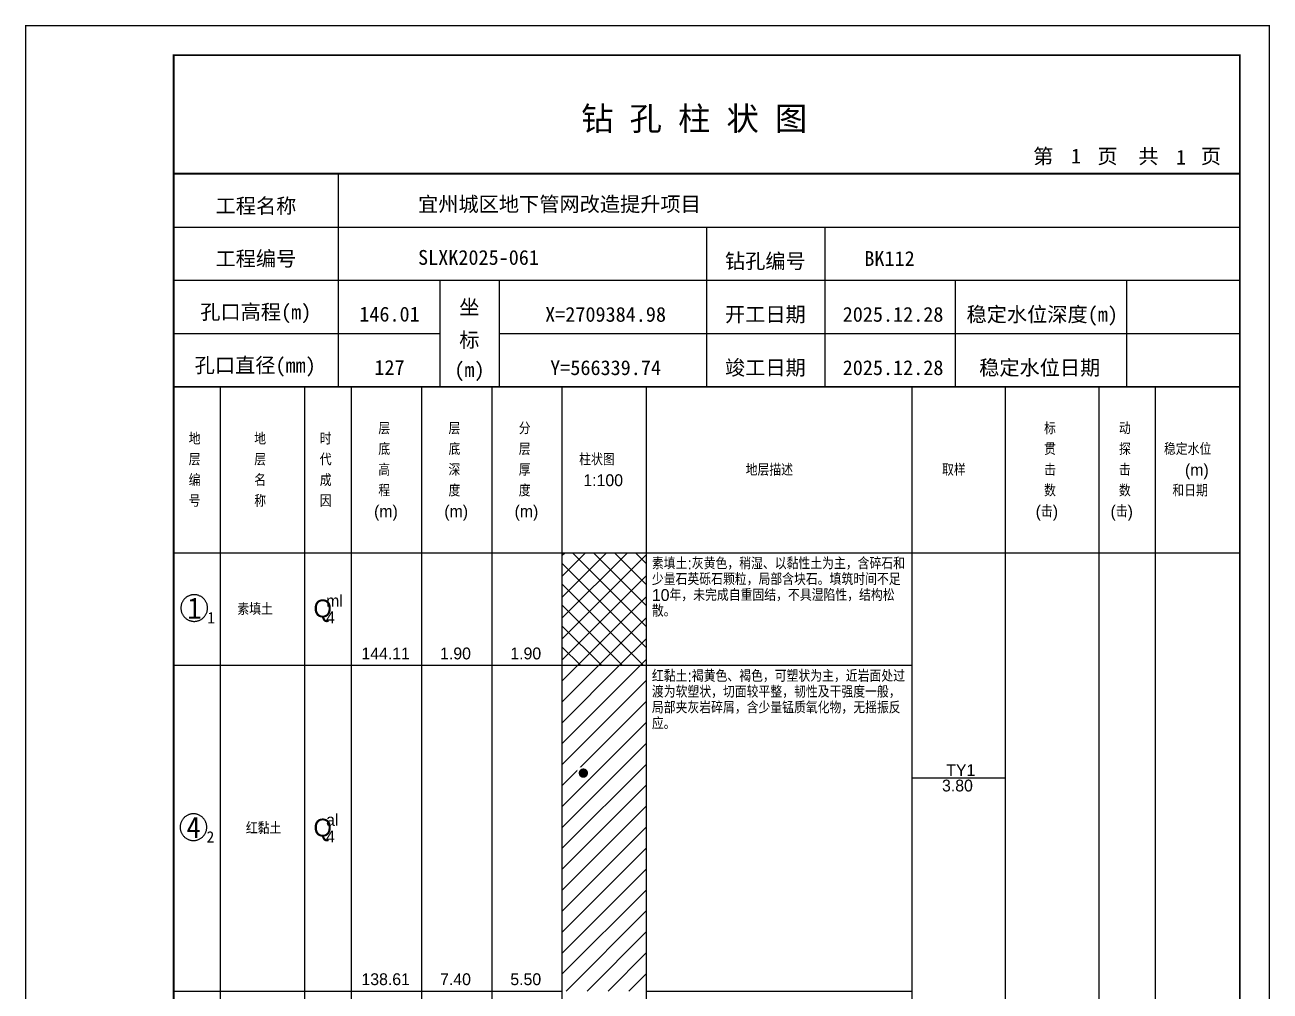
# Model space of a CAD drawing. Header units: millimetres. Extents: x 12489 to 89920, y 4630 to 4927.
# Drawn here: x 36909.3 to 37119.6, y 4763.7 to 4926.8 of the extents above; entities that cross this region are included whole.
import ezdxf
from ezdxf.enums import TextEntityAlignment as Align

# ---------------------------------------------------------------- set-up
doc = ezdxf.new("R2010")
doc.units = ezdxf.units.MM
doc.layers.add('GICAD_QUYANG', color=7, linetype='Continuous')
doc.layers.add('ZZT_TC', color=7, linetype='Continuous')
doc.styles.add('成果图图块', font='', dxfattribs={"height": 2.5})
doc.styles.add('成果图模板', font='')
doc.styles.add('成果图模板标题', font='simhei.ttf')
doc.styles.add('成果图表体', font='Comfont.shx', dxfattribs={"height": 2, "bigfont": 'Hztxt12a.shx'})
doc.styles.get('成果图图块').set_extended_font_data('FangSong_GB2312')
doc.styles.get('成果图模板').set_extended_font_data('FangSong_GB2312')

# ---------------------------------------------------------------- blocks, each defined once
blk = doc.blocks.new('DCBH-1-1-1185', base_point=(0.3, -0.11))
at = {"layer": 'ZZT_TC', "color": 7}
blk.add_polyline3d([(-0.19, 2.31, 0), (-0.3, 2.31, 0), (-0.41, 2.3, 0), (-0.52, 2.29, 0), (-0.63, 2.27, 0), (-0.73, 2.24, 0), (-0.84, 2.21, 0), (-0.95, 2.18, 0), (-1.05, 2.14, 0), (-1.15, 2.09, 0), (-1.25, 2.04, 0), (-1.35, 1.99, 0), (-1.44, 1.93, 0), (-1.53, 1.87, 0), (-1.62, 1.8, 0), (-1.7, 1.73, 0), (-1.78, 1.65, 0), (-1.86, 1.57, 0), (-1.93, 1.49, 0), (-2, 1.4, 0), (-2.06, 1.31, 0), (-2.12, 1.22, 0), (-2.17, 1.12, 0), (-2.22, 1.02, 0), (-2.27, 0.92, 0), (-2.31, 0.82, 0), (-2.34, 0.71, 0), (-2.37, 0.61, 0), (-2.4, 0.5, 0), (-2.41, 0.39, 0), (-2.43, 0.28, 0), (-2.44, 0.17, 0), (-2.44, 0.06, 0), (-2.44, -0.05, 0), (-2.43, -0.16, 0), (-2.41, -0.27, 0), (-2.4, -0.38, 0), (-2.37, -0.49, 0), (-2.34, -0.6, 0), (-2.31, -0.7, 0), (-2.27, -0.8, 0), (-2.22, -0.9, 0), (-2.17, -1, 0), (-2.12, -1.1, 0), (-2.06, -1.19, 0), (-2, -1.28, 0), (-1.93, -1.37, 0), (-1.86, -1.45, 0), (-1.78, -1.53, 0), (-1.7, -1.61, 0), (-1.62, -1.68, 0), (-1.53, -1.75, 0), (-1.44, -1.81, 0), (-1.35, -1.87, 0), (-1.25, -1.93, 0), (-1.15, -1.98, 0), (-1.05, -2.02, 0), (-0.95, -2.06, 0), (-0.84, -2.1, 0), (-0.73, -2.13, 0), (-0.63, -2.15, 0), (-0.52, -2.17, 0), (-0.41, -2.18, 0), (-0.3, -2.19, 0), (-0.19, -2.19, 0), (-0.08, -2.19, 0), (0.03, -2.18, 0), (0.14, -2.17, 0), (0.25, -2.15, 0), (0.36, -2.13, 0), (0.47, -2.1, 0), (0.57, -2.06, 0), (0.67, -2.02, 0), (0.77, -1.98, 0), (0.87, -1.93, 0), (0.97, -1.87, 0), (1.06, -1.81, 0), (1.15, -1.75, 0), (1.24, -1.68, 0), (1.32, -1.61, 0), (1.4, -1.53, 0), (1.48, -1.45, 0), (1.55, -1.37, 0), (1.62, -1.28, 0), (1.68, -1.19, 0), (1.74, -1.1, 0), (1.8, -1, 0), (1.85, -0.9, 0), (1.89, -0.8, 0), (1.93, -0.7, 0), (1.97, -0.6, 0), (2, -0.49, 0), (2.02, -0.38, 0), (2.04, -0.27, 0), (2.05, -0.16, 0), (2.06, -0.05, 0), (2.06, 0.06, 0), (2.06, 0.17, 0), (2.05, 0.28, 0), (2.04, 0.39, 0), (2.02, 0.5, 0), (2, 0.61, 0), (1.97, 0.71, 0), (1.93, 0.82, 0), (1.89, 0.92, 0), (1.85, 1.02, 0), (1.8, 1.12, 0), (1.74, 1.22, 0), (1.68, 1.31, 0), (1.62, 1.4, 0), (1.55, 1.49, 0), (1.48, 1.57, 0), (1.4, 1.65, 0), (1.32, 1.73, 0), (1.24, 1.8, 0), (1.15, 1.87, 0), (1.06, 1.93, 0), (0.97, 1.99, 0), (0.87, 2.04, 0), (0.77, 2.09, 0), (0.67, 2.14, 0), (0.57, 2.18, 0), (0.47, 2.21, 0), (0.36, 2.24, 0), (0.25, 2.27, 0), (0.14, 2.29, 0), (0.03, 2.3, 0), (-0.08, 2.31, 0), (-0.19, 2.31, 0)], dxfattribs=at)
at = {"style": '成果图图块'}
blk.add_text('1', height=3.57, dxfattribs=at).set_placement((-0.16, -1.74), align=Align.CENTER)
blk.add_text('1', height=1.91, dxfattribs=at).set_placement((2.03, -2.53))
blk = doc.blocks.new('DCBH-1-1-1186', base_point=(0.43, -0.11))
at = {"layer": 'ZZT_TC', "color": 7}
blk.add_polyline3d([(-0.19, 2.31, 0), (-0.3, 2.31, 0), (-0.41, 2.3, 0), (-0.52, 2.29, 0), (-0.63, 2.27, 0), (-0.73, 2.24, 0), (-0.84, 2.21, 0), (-0.95, 2.18, 0), (-1.05, 2.14, 0), (-1.15, 2.09, 0), (-1.25, 2.04, 0), (-1.35, 1.99, 0), (-1.44, 1.93, 0), (-1.53, 1.87, 0), (-1.62, 1.8, 0), (-1.7, 1.73, 0), (-1.78, 1.65, 0), (-1.86, 1.57, 0), (-1.93, 1.49, 0), (-2, 1.4, 0), (-2.06, 1.31, 0), (-2.12, 1.22, 0), (-2.17, 1.12, 0), (-2.22, 1.02, 0), (-2.27, 0.92, 0), (-2.31, 0.82, 0), (-2.34, 0.71, 0), (-2.37, 0.61, 0), (-2.4, 0.5, 0), (-2.41, 0.39, 0), (-2.43, 0.28, 0), (-2.44, 0.17, 0), (-2.44, 0.06, 0), (-2.44, -0.05, 0), (-2.43, -0.16, 0), (-2.41, -0.27, 0), (-2.4, -0.38, 0), (-2.37, -0.49, 0), (-2.34, -0.6, 0), (-2.31, -0.7, 0), (-2.27, -0.8, 0), (-2.22, -0.9, 0), (-2.17, -1, 0), (-2.12, -1.1, 0), (-2.06, -1.19, 0), (-2, -1.28, 0), (-1.93, -1.37, 0), (-1.86, -1.45, 0), (-1.78, -1.53, 0), (-1.7, -1.61, 0), (-1.62, -1.68, 0), (-1.53, -1.75, 0), (-1.44, -1.81, 0), (-1.35, -1.87, 0), (-1.25, -1.93, 0), (-1.15, -1.98, 0), (-1.05, -2.02, 0), (-0.95, -2.06, 0), (-0.84, -2.1, 0), (-0.73, -2.13, 0), (-0.63, -2.15, 0), (-0.52, -2.17, 0), (-0.41, -2.18, 0), (-0.3, -2.19, 0), (-0.19, -2.19, 0), (-0.08, -2.19, 0), (0.03, -2.18, 0), (0.14, -2.17, 0), (0.25, -2.15, 0), (0.36, -2.13, 0), (0.47, -2.1, 0), (0.57, -2.06, 0), (0.67, -2.02, 0), (0.77, -1.98, 0), (0.87, -1.93, 0), (0.97, -1.87, 0), (1.06, -1.81, 0), (1.15, -1.75, 0), (1.24, -1.68, 0), (1.32, -1.61, 0), (1.4, -1.53, 0), (1.48, -1.45, 0), (1.55, -1.37, 0), (1.62, -1.28, 0), (1.68, -1.19, 0), (1.74, -1.1, 0), (1.8, -1, 0), (1.85, -0.9, 0), (1.89, -0.8, 0), (1.93, -0.7, 0), (1.97, -0.6, 0), (2, -0.49, 0), (2.02, -0.38, 0), (2.04, -0.27, 0), (2.05, -0.16, 0), (2.06, -0.05, 0), (2.06, 0.06, 0), (2.06, 0.17, 0), (2.05, 0.28, 0), (2.04, 0.39, 0), (2.02, 0.5, 0), (2, 0.61, 0), (1.97, 0.71, 0), (1.93, 0.82, 0), (1.89, 0.92, 0), (1.85, 1.02, 0), (1.8, 1.12, 0), (1.74, 1.22, 0), (1.68, 1.31, 0), (1.62, 1.4, 0), (1.55, 1.49, 0), (1.48, 1.57, 0), (1.4, 1.65, 0), (1.32, 1.73, 0), (1.24, 1.8, 0), (1.15, 1.87, 0), (1.06, 1.93, 0), (0.97, 1.99, 0), (0.87, 2.04, 0), (0.77, 2.09, 0), (0.67, 2.14, 0), (0.57, 2.18, 0), (0.47, 2.21, 0), (0.36, 2.24, 0), (0.25, 2.27, 0), (0.14, 2.29, 0), (0.03, 2.3, 0), (-0.08, 2.31, 0), (-0.19, 2.31, 0)], dxfattribs=at)
at = {"style": '成果图图块'}
blk.add_text('4', height=3.57, dxfattribs=at).set_placement((-0.16, -1.74), align=Align.CENTER)
blk.add_text('2', height=1.91, dxfattribs=at).set_placement((2.03, -2.53))
blk = doc.blocks.new('gkqy1.dwg', base_point=(0.8, 0))
blk.add_wipeout([(-0.2, -0.2), (1.8, -0.2), (1.8, 1.8), (-0.2, 1.8)])
at = {"layer": 'GICAD_QUYANG'}
h = blk.add_hatch(color=7, dxfattribs=at)
edge = h.paths.add_edge_path()
edge.add_arc((0.8, 0.8), 0.8, 0, 360)
blk = doc.blocks.new('钻孔柱状图路桥昇龙制图梁世成校核莫家里.dwg112', base_point=(25, 236))
for p, q in [((52.82, 236), (52.82, 272)), ((25, 263), (205, 263)), ((115, 236), (115, 263)), ((135, 236), (135, 263)), ((25, 254), (205, 254)), ((70, 236), (70, 254)), ((80, 236), (80, 254)), ((157, 236), (157, 254)), ((185.95, 236), (185.95, 254)), ((25, 245), (70, 245)), ((80, 245), (205, 245))]:
    blk.add_line(p, q)
for points, const_width in [([(0, 0), (210, 0), (210, 297), (0, 297)], 0.25), ([(25, 5), (205, 5), (205, 292), (25, 292)], 0.3)]:
    blk.add_lwpolyline(points, close=True, dxfattribs=dict(const_width=const_width))
at = {"const_width": 0.3}
for points in [[(25, 272), (205, 272)], [(25, 236), (205, 236)]]:
    blk.add_lwpolyline(points, dxfattribs=at)
for s, height, style, p in [('钻 孔 柱 状 图', 4, '成果图模板标题', (93.8, 279.31)), ('第', 2.5, '成果图模板', (170.12, 273.7)), ('页', 2.5, '成果图模板', (180.96, 273.7)), ('共', 2.5, '成果图模板', (187.88, 273.7)), ('页', 2.5, '成果图模板', (198.44, 273.7)), ('工程名称', 2.5, '成果图模板', (32.07, 265.32)), ('宜州城区地下管网改造提升项目', 2.5, '成果图模板', (66.26, 265.61)), ('工程编号', 2.5, '成果图模板', (32.05, 256.41)), ('SLXK2025-061', 2.5, '成果图模板', (66.26, 256.61)), ('钻孔编号', 2.5, '成果图模板', (118.08, 256)), ('BK112', 2.5, '成果图模板', (141.61, 256.43)), ('孔口高程(m)', 2.5, '成果图模板', (29.48, 247.41)), ('坐', 2.5, '成果图模板', (73.21, 248.24)), ('开工日期', 2.5, '成果图模板', (118.08, 247)), ('稳定水位深度(m)', 2.5, '成果图模板', (158.86, 247)), ('标', 2.5, '成果图模板', (73.21, 242.7)), ('孔口直径(mm)', 2.5, '成果图模板', (28.54, 238.41)), ('(m) ', 2.5, '成果图模板', (72.38, 237.65)), ('竣工日期', 2.5, '成果图模板', (118.08, 238)), ('稳定水位日期', 2.5, '成果图模板', (160.99, 238))]:
    blk.add_text(s, height=height, dxfattribs=dict(style=style)).set_placement(p)
at = {"style": '成果图模板'}
for s, p in [('1', (177.35, 273.74)), ('1', (195.08, 273.53)), ('146.01', (61.43, 247.04)), ('X=2709384.98', (97.92, 247)), ('2025.12.28', (146.46, 247)), ('127', (61.43, 238.04)), ('Y=566339.74', (97.92, 238)), ('2025.12.28', (146.46, 238))]:
    blk.add_text(s, height=2.5, dxfattribs=at).set_placement(p, align=Align.CENTER)

msp = doc.modelspace()

# ---------------------------------------------------------------- hatches: boundary and pattern name
at = {"linetype": 'Continuous'}
h = msp.add_hatch(dxfattribs=at)
h.set_pattern_fill('GKSTT', scale=0.5, style=0, pattern_type=2)
h.set_pattern_definition([(45, (0, 0), (-1.76776695, 1.76776695), []), (135, (0, 0), (-1.76776695, -1.76776695), [])])
h.paths.add_polyline_path([(37000.06, 4818.71), (37014.29, 4818.71), (37014.29, 4837.71), (37000.06, 4837.71)])
h = msp.add_hatch(dxfattribs=at)
h.set_pattern_fill('GKNXT', scale=0.5, style=0, pattern_type=2)
h.set_pattern_definition([(45, (0, 0), (-1.76776695, 1.76776695), [])])
h.paths.add_polyline_path([(37000.06, 4763.71), (37014.29, 4763.71), (37014.29, 4818.71), (37000.06, 4818.71)])

# ---------------------------------------------------------------- linework, layer by layer
at = {"color": 0}
for p, q in [((36934.45, 4837.71), (36942.35, 4837.71)), ((36934.45, 4818.71), (36934.45, 4837.71)), ((36942.35, 4818.71), (36942.35, 4837.71)), ((36934.45, 4818.71), (36942.35, 4818.71)), ((36934.45, 4818.71), (36942.35, 4818.71)), ((36934.45, 4763.71), (36934.45, 4818.71)), ((36942.35, 4763.71), (36942.35, 4818.71)), ((36934.45, 4763.71), (36942.35, 4763.71))]:
    msp.add_line(p, q, dxfattribs=at)
for points in [[(36934.45, 4865.71), (36942.35, 4865.71)], [(36934.45, 4837.71), (36934.45, 4865.71)], [(36942.35, 4837.71), (36942.35, 4865.71)], [(36942.35, 4865.71), (36956.58, 4865.71)], [(36942.35, 4837.71), (36942.35, 4865.71)], [(36956.58, 4837.71), (36956.58, 4865.71)], [(36956.58, 4865.71), (36964.49, 4865.71)], [(36956.58, 4837.71), (36956.58, 4865.71)], [(36964.49, 4837.71), (36964.49, 4865.71)], [(36964.49, 4865.71), (36976.35, 4865.71)], [(36964.49, 4837.71), (36964.49, 4865.71)], [(36976.35, 4837.71), (36976.35, 4865.71)], [(36976.35, 4865.71), (36988.2, 4865.71)], [(36976.35, 4837.71), (36976.35, 4865.71)], [(36988.2, 4837.71), (36988.2, 4865.71)], [(36988.2, 4865.71), (37000.06, 4865.71)], [(36988.2, 4837.71), (36988.2, 4865.71)], [(37000.06, 4837.71), (37000.06, 4865.71)], [(37000.06, 4865.71), (37014.29, 4865.71)], [(37000.06, 4837.71), (37000.06, 4865.71)], [(37014.29, 4837.71), (37014.29, 4865.71)], [(37014.29, 4865.71), (37059.11, 4865.71)], [(37014.29, 4837.71), (37014.29, 4865.71)], [(37059.11, 4837.71), (37059.11, 4865.71)], [(37059.11, 4865.71), (37074.92, 4865.71)], [(37059.11, 4837.71), (37059.11, 4865.71)], [(37074.92, 4837.71), (37074.92, 4865.71)], [(37074.92, 4865.71), (37090.73, 4865.71)], [(37074.92, 4837.71), (37074.92, 4865.71)], [(37090.73, 4837.71), (37090.73, 4865.71)], [(37090.73, 4865.71), (37100.22, 4865.71)], [(37090.73, 4837.71), (37090.73, 4865.71)], [(37100.22, 4837.71), (37100.22, 4865.71)], [(37100.22, 4865.71), (37114.45, 4865.71)], [(37100.22, 4837.71), (37100.22, 4865.71)], [(37114.45, 4837.71), (37114.45, 4865.71)], [(36934.45, 4837.71), (36942.35, 4837.71)], [(36934.45, 4643.71), (36934.45, 4837.71)], [(36934.45, 4837.71), (36942.35, 4837.71)], [(36942.35, 4643.71), (36942.35, 4837.71)], [(36942.35, 4837.71), (36956.58, 4837.71)], [(36942.35, 4643.71), (36942.35, 4837.71)], [(36942.35, 4837.71), (36956.58, 4837.71)], [(36942.35, 4837.71), (36956.58, 4837.71)], [(36942.35, 4818.71), (36942.35, 4837.71)], [(36956.58, 4643.71), (36956.58, 4837.71)], [(36956.58, 4818.71), (36956.58, 4837.71)], [(36956.58, 4837.71), (36964.49, 4837.71)], [(36956.58, 4643.71), (36956.58, 4837.71)], [(36956.58, 4837.71), (36964.49, 4837.71)], [(36956.58, 4837.71), (36964.49, 4837.71)], [(36956.58, 4818.71), (36956.58, 4837.71)], [(36964.49, 4643.71), (36964.49, 4837.71)], [(36964.49, 4818.71), (36964.49, 4837.71)], [(36964.49, 4837.71), (36976.35, 4837.71)], [(36964.49, 4643.71), (36964.49, 4837.71)], [(36964.49, 4837.71), (36976.35, 4837.71)], [(36964.49, 4837.71), (36976.35, 4837.71)], [(36964.49, 4818.71), (36964.49, 4837.71)], [(36976.35, 4643.71), (36976.35, 4837.71)], [(36976.35, 4818.71), (36976.35, 4837.71)], [(36976.35, 4837.71), (36988.2, 4837.71)], [(36976.35, 4643.71), (36976.35, 4837.71)], [(36976.35, 4837.71), (36988.2, 4837.71)], [(36976.35, 4837.71), (36988.2, 4837.71)], [(36976.35, 4818.71), (36976.35, 4837.71)], [(36988.2, 4643.71), (36988.2, 4837.71)], [(36988.2, 4818.71), (36988.2, 4837.71)], [(36988.2, 4837.71), (37000.06, 4837.71)], [(36988.2, 4643.71), (36988.2, 4837.71)], [(36988.2, 4837.71), (37000.06, 4837.71)], [(36988.2, 4837.71), (37000.06, 4837.71)], [(36988.2, 4818.71), (36988.2, 4837.71)], [(37000.06, 4643.71), (37000.06, 4837.71)], [(37000.06, 4818.71), (37000.06, 4837.71)], [(37000.06, 4837.71), (37014.29, 4837.71)], [(37000.06, 4643.71), (37000.06, 4837.71)], [(37000.06, 4837.71), (37014.29, 4837.71)], [(37014.29, 4643.71), (37014.29, 4837.71)], [(37014.29, 4837.71), (37059.11, 4837.71)], [(37014.29, 4643.71), (37014.29, 4837.71)], [(37014.29, 4837.71), (37059.11, 4837.71)], [(37014.29, 4837.71), (37059.11, 4837.71)], [(37014.29, 4818.71), (37014.29, 4837.71)], [(37059.11, 4643.71), (37059.11, 4837.71)], [(37059.11, 4818.71), (37059.11, 4837.71)], [(37059.11, 4837.71), (37074.92, 4837.71)], [(37059.11, 4643.71), (37059.11, 4837.71)], [(37059.11, 4837.71), (37074.92, 4837.71)], [(37074.92, 4643.71), (37074.92, 4837.71)], [(37074.92, 4837.71), (37090.73, 4837.71)], [(37074.92, 4643.71), (37074.92, 4837.71)], [(37074.92, 4837.71), (37090.73, 4837.71)], [(37090.73, 4643.71), (37090.73, 4837.71)], [(37090.73, 4837.71), (37100.22, 4837.71)], [(37090.73, 4643.71), (37090.73, 4837.71)], [(37090.73, 4837.71), (37100.22, 4837.71)], [(37100.22, 4643.71), (37100.22, 4837.71)], [(37100.22, 4837.71), (37114.45, 4837.71)], [(37100.22, 4643.71), (37100.22, 4837.71)], [(37100.22, 4837.71), (37114.45, 4837.71)], [(37114.45, 4643.71), (37114.45, 4837.71)], [(36942.35, 4818.71), (36956.58, 4818.71)], [(36942.35, 4818.71), (36956.58, 4818.71)], [(36942.35, 4763.71), (36942.35, 4818.71)], [(36956.58, 4763.71), (36956.58, 4818.71)], [(36956.58, 4818.71), (36964.49, 4818.71)], [(36956.58, 4818.71), (36964.49, 4818.71)], [(36956.58, 4763.71), (36956.58, 4818.71)], [(36964.49, 4763.71), (36964.49, 4818.71)], [(36964.49, 4818.71), (36976.35, 4818.71)], [(36964.49, 4818.71), (36976.35, 4818.71)], [(36964.49, 4763.71), (36964.49, 4818.71)], [(36976.35, 4763.71), (36976.35, 4818.71)], [(36976.35, 4818.71), (36988.2, 4818.71)], [(36976.35, 4818.71), (36988.2, 4818.71)], [(36976.35, 4763.71), (36976.35, 4818.71)], [(36988.2, 4763.71), (36988.2, 4818.71)], [(36988.2, 4818.71), (37000.06, 4818.71)], [(36988.2, 4818.71), (37000.06, 4818.71)], [(36988.2, 4763.71), (36988.2, 4818.71)], [(37000.06, 4763.71), (37000.06, 4818.71)], [(37014.29, 4818.71), (37059.11, 4818.71)], [(37014.29, 4818.71), (37059.11, 4818.71)], [(37014.29, 4763.71), (37014.29, 4818.71)], [(37059.11, 4763.71), (37059.11, 4818.71)], [(37059.11, 4799.71), (37074.92, 4799.71)], [(36942.35, 4763.71), (36956.58, 4763.71)], [(36956.58, 4763.71), (36964.49, 4763.71)], [(36964.49, 4763.71), (36976.35, 4763.71)], [(36976.35, 4763.71), (36988.2, 4763.71)], [(36988.2, 4763.71), (37000.06, 4763.71)], [(37014.29, 4763.71), (37059.11, 4763.71)]]:
    msp.add_lwpolyline(points, dxfattribs=at)
at = {"color": 7, "flags": 128}
msp.add_lwpolyline([(37000.06, 4818.71), (37014.29, 4818.71)], dxfattribs=at)

# ---------------------------------------------------------------- block references
for name, p in [('DCBH-1-1-1185', (36938.4, 4828.21)), ('DCBH-1-1-1186', (36938.4, 4791.21))]:
    msp.add_blockref(name, p)

# ---------------------------------------------------------------- texts
at = {"color": 0, "style": '成果图表体'}
for s, height, p in [('层', 2, (36969, 4857.71)), ('层', 2, (36980.85, 4857.71)), ('分', 2, (36992.71, 4857.71)), ('标', 2, (37081.41, 4857.71)), ('动', 2, (37094.05, 4857.71)), ('地', 2, (36936.98, 4855.96)), ('地', 2, (36948.05, 4855.96)), ('时', 2, (36959.11, 4855.96)), ('底', 2, (36969, 4854.21)), ('底', 2, (36980.85, 4854.21)), ('层', 2, (36992.71, 4854.21)), ('贯', 2, (37081.41, 4854.21)), ('探', 2, (37094.05, 4854.21)), ('稳定水位', 2, (37101.65, 4854.21)), ('层', 2, (36936.98, 4852.46)), ('层', 2, (36948.05, 4852.46)), ('代', 2, (36959.11, 4852.46)), ('高', 2, (36969, 4850.71)), ('深', 2, (36980.85, 4850.71)), ('厚', 2, (36992.71, 4850.71)), ('柱状图', 2, (37002.91, 4852.46)), ('地层描述', 2, (37031.02, 4850.71)), ('取样', 2, (37064.18, 4850.71)), ('击', 2, (37081.41, 4850.71)), ('击', 2, (37094.05, 4850.71)), ('(m)', 2, (37105.2, 4850.71)), ('编', 2, (36936.98, 4848.96)), ('名', 2, (36948.05, 4848.96)), ('成', 2, (36959.11, 4848.96)), ('1:100', 2, (37003.62, 4848.96)), ('程', 2, (36969, 4847.21)), ('度', 2, (36980.85, 4847.21)), ('度', 2, (36992.71, 4847.21)), ('数', 2, (37081.41, 4847.21)), ('数', 2, (37094.05, 4847.21)), ('和日期', 2, (37103.07, 4847.21)), ('号', 2, (36936.98, 4845.46)), ('称', 2, (36948.05, 4845.46)), ('因', 2, (36959.11, 4845.46)), ('(m)', 2, (36968.28, 4843.71)), ('(m)', 2, (36980.14, 4843.71)), ('(m)', 2, (36992, 4843.71)), ('(击)', 2, (37079.99, 4843.71)), ('(击)', 2, (37092.63, 4843.71)), ('Q', 3, (36958.05, 4826.81)), ('ml', 2, (36960.18, 4828.61)), ('素填土', 2, (36945.2, 4827.21)), ('4', 2, (36960.18, 4825.81)), ('144.11', 2, (36966.15, 4819.71)), ('1.90', 2, (36979.43, 4819.71)), ('1.90', 2, (36991.29, 4819.71)), ('TY1', 2, (37064.89, 4800.01)), ('3.80', 2, (37064.18, 4797.41)), ('al', 2, (36960.18, 4791.61)), ('红黏土', 2, (36946.63, 4790.21)), ('Q', 3, (36958.05, 4789.81)), ('4', 2, (36960.18, 4788.81)), ('138.61', 2, (36966.15, 4764.71)), ('7.40', 2, (36979.43, 4764.71)), ('5.50', 2, (36991.29, 4764.71))]:
    msp.add_text(s, height=height, dxfattribs=at).set_placement(p)
at = {"color": 0, "char_height": 2, "width": 43.0292, "attachment_point": 1, "line_spacing_factor": 0.8, "style": '成果图表体'}
for s, insert in [('素填土:灰黄色，稍湿、以黏性土为主，含碎石和少量石英砾石颗粒，局部含块石。填筑时间不足10年，未完成自重固结，不具湿陷性，结构松散。', (37015.19, 4836.91)), ('红黏土:褐黄色、褐色，可塑状为主，近岩面处过渡为软塑状，切面较平整，韧性及干强度一般，局部夹灰岩碎屑，含少量锰质氧化物，无摇振反应。', (37015.19, 4817.91))]:
    msp.add_mtext(s, dxfattribs=dict(at, insert=insert))

# ---------------------------------------------------------------- next in the draw order: block references
msp.add_blockref('gkqy1.dwg', (37003.62, 4799.71))

# ---------------------------------------------------------------- next in the draw order: block references
msp.add_blockref('钻孔柱状图路桥昇龙制图梁世成校核莫家里.dwg112', (36934.45, 4865.71))

doc.saveas('drawing.dxf')
